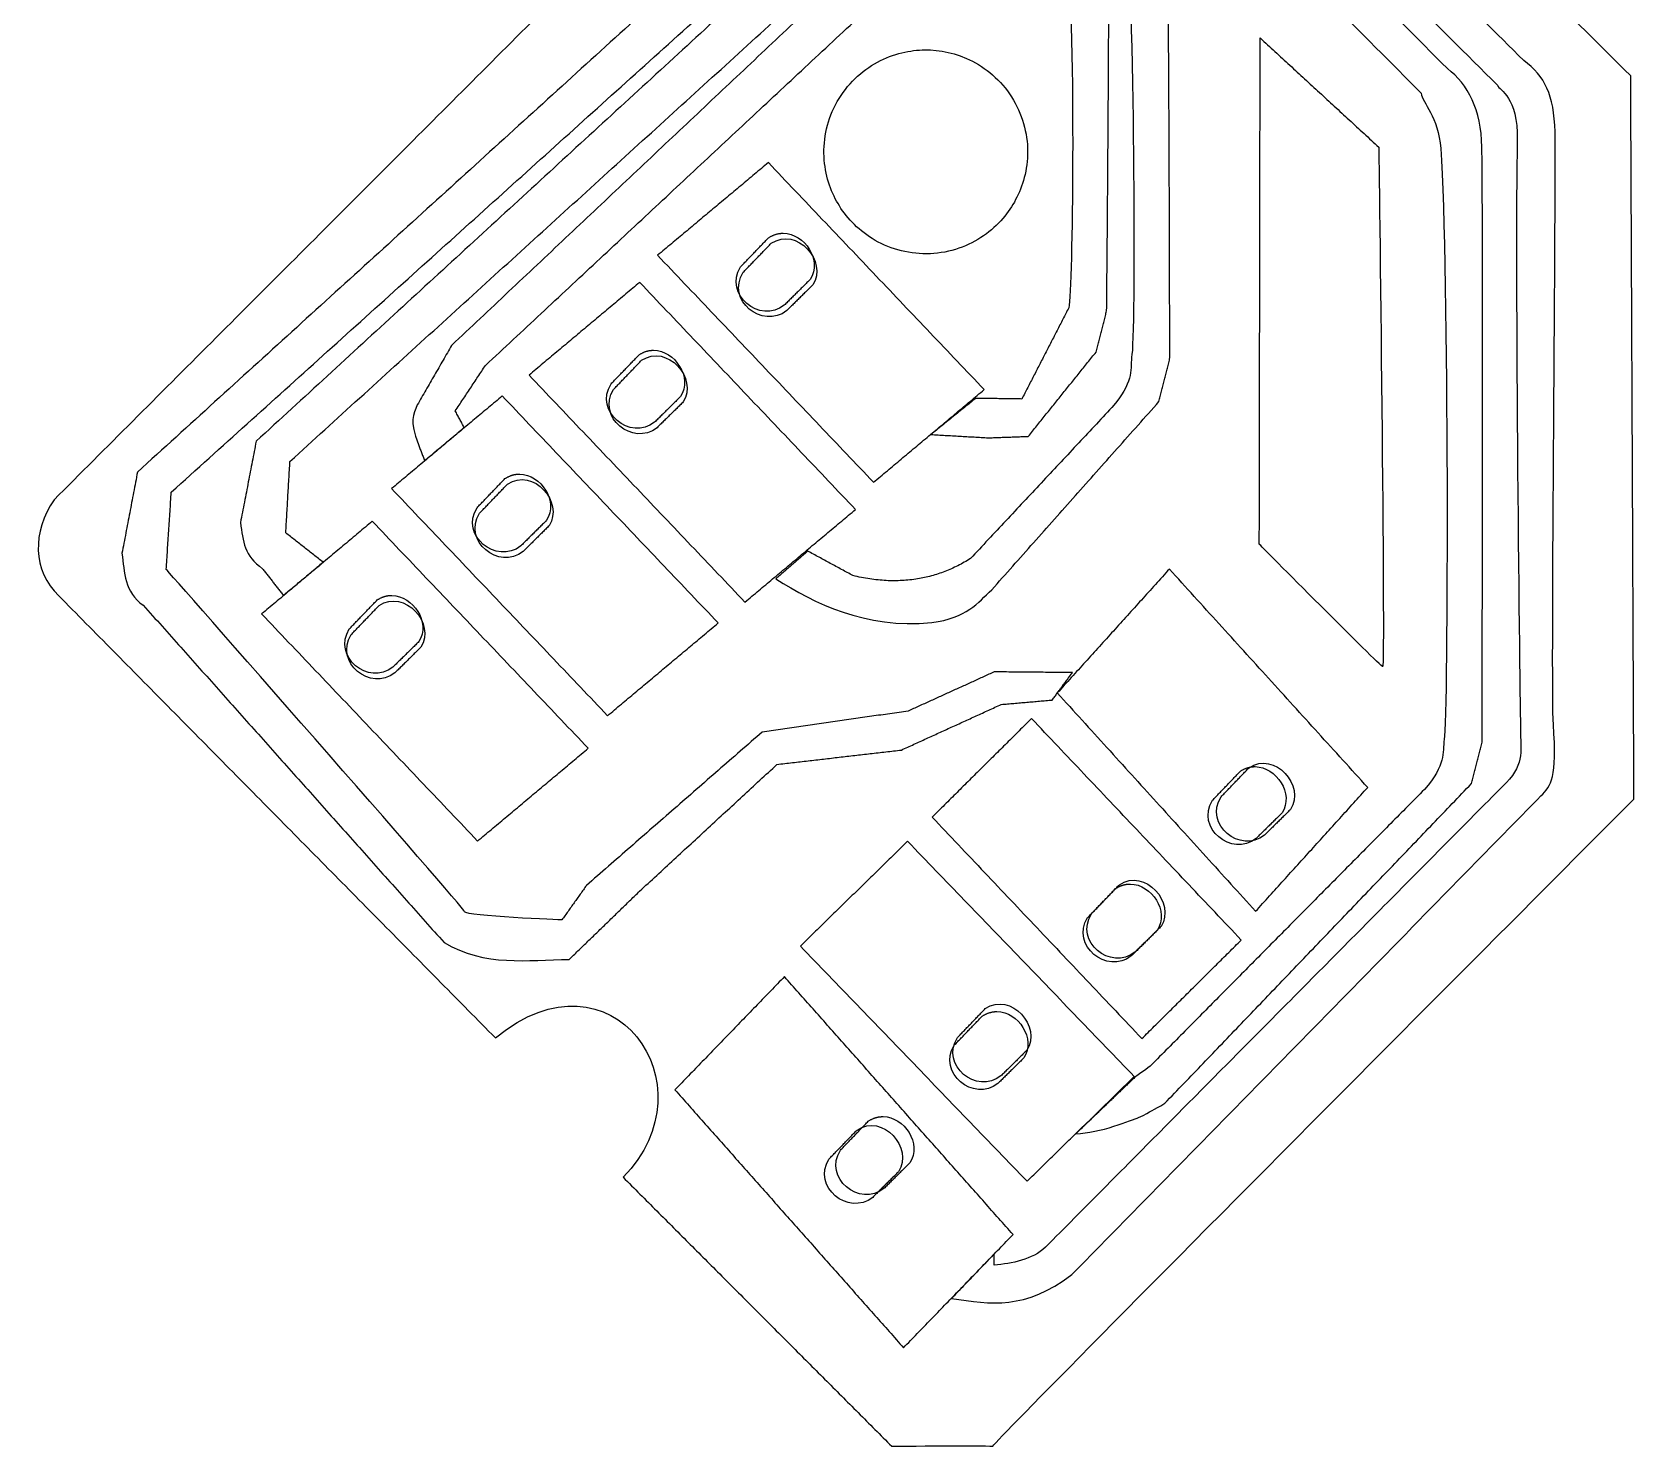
# Model space of a CAD drawing. Header units: millimetres. Extents: x 54 to 136.3, y -73.4 to -11.6.
# Drawn here: x 124.95 to 136.31, y -73.42 to -63.37 of the extents above; entities that cross this region are included whole.
import ezdxf

# ---------------------------------------------------------------- set-up
doc = ezdxf.new("R2010")
doc.units = ezdxf.units.MM
for name, color, linetype in [('Shape1015', 7, 'CONTINUOUS'), ('Shape1026', 7, 'CONTINUOUS'), ('Shape1027', 7, 'CONTINUOUS'), ('Shape1028', 7, 'CONTINUOUS'), ('Shape1029', 7, 'CONTINUOUS'), ('Shape1033', 7, 'CONTINUOUS'), ('Shape1034', 7, 'CONTINUOUS'), ('Shape1035', 7, 'CONTINUOUS'), ('Shape1036', 7, 'CONTINUOUS'), ('Shape1037', 7, 'CONTINUOUS'), ('Shape1038', 7, 'CONTINUOUS'), ('Shape1039', 7, 'CONTINUOUS'), ('Shape1040', 7, 'CONTINUOUS'), ('Shape1041', 7, 'CONTINUOUS'), ('Shape1042', 7, 'CONTINUOUS'), ('Shape1043', 7, 'CONTINUOUS'), ('Shape1044', 7, 'CONTINUOUS'), ('Shape1045', 7, 'CONTINUOUS'), ('Shape1046', 7, 'CONTINUOUS'), ('Shape1047', 7, 'CONTINUOUS'), ('Shape1048', 7, 'CONTINUOUS'), ('Shape1049', 7, 'CONTINUOUS'), ('Shape1050', 7, 'CONTINUOUS'), ('Shape1051', 7, 'CONTINUOUS'), ('Shape1052', 7, 'CONTINUOUS'), ('Shape1053', 7, 'CONTINUOUS'), ('Shape1054', 7, 'CONTINUOUS'), ('Shape1055', 7, 'CONTINUOUS'), ('Shape1056', 7, 'CONTINUOUS'), ('Shape1057', 7, 'CONTINUOUS'), ('Shape1058', 7, 'CONTINUOUS'), ('Shape1059', 7, 'CONTINUOUS'), ('Shape1060', 7, 'CONTINUOUS'), ('Shape1061', 7, 'CONTINUOUS'), ('Shape1062', 7, 'CONTINUOUS'), ('Shape1063', 7, 'CONTINUOUS'), ('Shape1064', 7, 'CONTINUOUS'), ('Shape333', 7, 'CONTINUOUS'), ('Shape334', 7, 'CONTINUOUS'), ('Shape335', 7, 'CONTINUOUS'), ('Shape336', 7, 'CONTINUOUS'), ('Shape337', 7, 'CONTINUOUS'), ('Shape338', 7, 'CONTINUOUS'), ('Shape339', 7, 'CONTINUOUS'), ('Shape340', 7, 'CONTINUOUS'), ('Shape341', 7, 'CONTINUOUS'), ('Shape342', 7, 'CONTINUOUS'), ('Shape343', 7, 'CONTINUOUS'), ('Shape344', 7, 'CONTINUOUS'), ('Shape345', 7, 'CONTINUOUS'), ('Shape346', 7, 'CONTINUOUS'), ('Shape347', 7, 'CONTINUOUS'), ('Shape348', 7, 'CONTINUOUS'), ('Shape349', 7, 'CONTINUOUS'), ('Shape350', 7, 'CONTINUOUS'), ('Shape351', 7, 'CONTINUOUS'), ('Shape352', 7, 'CONTINUOUS'), ('Shape392', 7, 'CONTINUOUS'), ('Shape393', 7, 'CONTINUOUS'), ('Shape394', 7, 'CONTINUOUS'), ('Shape395', 7, 'CONTINUOUS'), ('Shape396', 7, 'CONTINUOUS'), ('Shape397', 7, 'CONTINUOUS'), ('Shape398', 7, 'CONTINUOUS'), ('Shape399', 7, 'CONTINUOUS'), ('Shape440', 7, 'CONTINUOUS'), ('Shape441', 7, 'CONTINUOUS'), ('Shape442', 7, 'CONTINUOUS'), ('Shape443', 7, 'CONTINUOUS'), ('Shape444', 7, 'CONTINUOUS'), ('Shape445', 7, 'CONTINUOUS'), ('Shape446', 7, 'CONTINUOUS'), ('Shape447', 7, 'CONTINUOUS'), ('Shape507', 7, 'CONTINUOUS'), ('Shape508', 7, 'CONTINUOUS'), ('Shape509', 7, 'CONTINUOUS'), ('Shape510', 7, 'CONTINUOUS'), ('Shape511', 7, 'CONTINUOUS'), ('Shape512', 7, 'CONTINUOUS'), ('Shape513', 7, 'CONTINUOUS'), ('Shape514', 7, 'CONTINUOUS'), ('Shape515', 7, 'CONTINUOUS'), ('Shape558', 7, 'CONTINUOUS'), ('Shape559', 7, 'CONTINUOUS'), ('Shape560', 7, 'CONTINUOUS'), ('Shape561', 7, 'CONTINUOUS'), ('Shape562', 7, 'CONTINUOUS'), ('Shape563', 7, 'CONTINUOUS'), ('Shape564', 7, 'CONTINUOUS'), ('Shape565', 7, 'CONTINUOUS'), ('Shape566', 7, 'CONTINUOUS'), ('Shape567', 7, 'CONTINUOUS'), ('Shape568', 7, 'CONTINUOUS'), ('Shape613', 7, 'CONTINUOUS'), ('Shape614', 7, 'CONTINUOUS'), ('Shape615', 7, 'CONTINUOUS'), ('Shape616', 7, 'CONTINUOUS'), ('Shape617', 7, 'CONTINUOUS'), ('Shape618', 7, 'CONTINUOUS'), ('Shape619', 7, 'CONTINUOUS'), ('Shape620', 7, 'CONTINUOUS'), ('Shape621', 7, 'CONTINUOUS'), ('Shape622', 7, 'CONTINUOUS'), ('Shape623', 7, 'CONTINUOUS'), ('Shape624', 7, 'CONTINUOUS'), ('Shape625', 7, 'CONTINUOUS'), ('Shape626', 7, 'CONTINUOUS'), ('Shape627', 7, 'CONTINUOUS'), ('Shape671', 7, 'CONTINUOUS'), ('Shape672', 7, 'CONTINUOUS'), ('Shape673', 7, 'CONTINUOUS'), ('Shape674', 7, 'CONTINUOUS'), ('Shape675', 7, 'CONTINUOUS'), ('Shape676', 7, 'CONTINUOUS'), ('Shape677', 7, 'CONTINUOUS'), ('Shape678', 7, 'CONTINUOUS'), ('Shape679', 7, 'CONTINUOUS'), ('Shape680', 7, 'CONTINUOUS'), ('Shape681', 7, 'CONTINUOUS'), ('Shape682', 7, 'CONTINUOUS'), ('Shape683', 7, 'CONTINUOUS'), ('Shape684', 7, 'CONTINUOUS'), ('Shape843', 7, 'CONTINUOUS'), ('Shape844', 7, 'CONTINUOUS'), ('Shape845', 7, 'CONTINUOUS'), ('Shape846', 7, 'CONTINUOUS'), ('Shape847', 7, 'CONTINUOUS'), ('Shape848', 7, 'CONTINUOUS'), ('Shape849', 7, 'CONTINUOUS'), ('Shape850', 7, 'CONTINUOUS'), ('Shape851', 7, 'CONTINUOUS'), ('Shape852', 7, 'CONTINUOUS'), ('Shape853', 7, 'CONTINUOUS'), ('Shape854', 7, 'CONTINUOUS'), ('Shape855', 7, 'CONTINUOUS'), ('Shape856', 7, 'CONTINUOUS'), ('Shape857', 7, 'CONTINUOUS'), ('Shape858', 7, 'CONTINUOUS'), ('Shape859', 7, 'CONTINUOUS'), ('Shape860', 7, 'CONTINUOUS'), ('Shape861', 7, 'CONTINUOUS'), ('Shape862', 7, 'CONTINUOUS'), ('Shape863', 7, 'CONTINUOUS'), ('Shape864', 7, 'CONTINUOUS'), ('Shape865', 7, 'CONTINUOUS'), ('Shape866', 7, 'CONTINUOUS'), ('Shape867', 7, 'CONTINUOUS'), ('Shape868', 7, 'CONTINUOUS'), ('Shape869', 7, 'CONTINUOUS'), ('Shape870', 7, 'CONTINUOUS'), ('Shape871', 7, 'CONTINUOUS'), ('Shape872', 7, 'CONTINUOUS'), ('Shape873', 7, 'CONTINUOUS'), ('Shape874', 7, 'CONTINUOUS'), ('Shape875', 7, 'CONTINUOUS'), ('Shape876', 7, 'CONTINUOUS'), ('Shape877', 7, 'CONTINUOUS'), ('Shape878', 7, 'CONTINUOUS'), ('Shape879', 7, 'CONTINUOUS'), ('Shape880', 7, 'CONTINUOUS'), ('Shape881', 7, 'CONTINUOUS'), ('Shape882', 7, 'CONTINUOUS'), ('Shape883', 7, 'CONTINUOUS'), ('Shape884', 7, 'CONTINUOUS'), ('Shape885', 7, 'CONTINUOUS'), ('Shape886', 7, 'CONTINUOUS'), ('Shape887', 7, 'CONTINUOUS'), ('Shape888', 7, 'CONTINUOUS'), ('Shape889', 7, 'CONTINUOUS'), ('Shape890', 7, 'CONTINUOUS'), ('Shape891', 7, 'CONTINUOUS'), ('Shape892', 7, 'CONTINUOUS'), ('Shape893', 7, 'CONTINUOUS'), ('Shape894', 7, 'CONTINUOUS'), ('Shape895', 7, 'CONTINUOUS'), ('Shape896', 7, 'CONTINUOUS'), ('Shape897', 7, 'CONTINUOUS'), ('Shape898', 7, 'CONTINUOUS'), ('Shape899', 7, 'CONTINUOUS'), ('Shape900', 7, 'CONTINUOUS'), ('Shape901', 7, 'CONTINUOUS'), ('Shape902', 7, 'CONTINUOUS'), ('Shape903', 7, 'CONTINUOUS'), ('Shape904', 7, 'CONTINUOUS'), ('Shape905', 7, 'CONTINUOUS'), ('Shape906', 7, 'CONTINUOUS'), ('Shape907', 7, 'CONTINUOUS'), ('Shape908', 7, 'CONTINUOUS'), ('Shape909', 7, 'CONTINUOUS'), ('Shape910', 7, 'CONTINUOUS'), ('Shape911', 7, 'CONTINUOUS'), ('Shape912', 7, 'CONTINUOUS'), ('Shape913', 7, 'CONTINUOUS'), ('Shape914', 7, 'CONTINUOUS'), ('Shape915', 7, 'CONTINUOUS'), ('Shape916', 7, 'CONTINUOUS'), ('Shape917', 7, 'CONTINUOUS'), ('Shape918', 7, 'CONTINUOUS'), ('Shape984', 7, 'CONTINUOUS'), ('Shape985', 7, 'CONTINUOUS'), ('Shape986', 7, 'CONTINUOUS'), ('Shape987', 7, 'CONTINUOUS'), ('Shape988', 7, 'CONTINUOUS'), ('Shape989', 7, 'CONTINUOUS'), ('Shape990', 7, 'CONTINUOUS'), ('Shape991', 7, 'CONTINUOUS'), ('Shape992', 7, 'CONTINUOUS')]:
    doc.layers.add(name, color=color, linetype=linetype)

msp = doc.modelspace()

# ---------------------------------------------------------------- linework, layer by layer
at = {"layer": 'Shape1015'}
msp.add_open_spline([(131.281, -63.496), (131.177, -63.4967), (131.058, -63.5211), (130.944, -63.5824), (130.832, -63.6427), (130.727, -63.7415), (130.658, -63.8633), (130.589, -63.9845), (130.559, -64.1256), (130.565, -64.2537), (130.571, -64.3827), (130.611, -64.4973), (130.664, -64.5868), (130.717, -64.6766), (130.798, -64.7675), (130.907, -64.8352), (131.016, -64.9032), (131.154, -64.9449), (131.293, -64.9431), (131.432, -64.9425), (131.57, -64.8983), (131.677, -64.8284), (131.786, -64.7587), (131.865, -64.6664), (131.915, -64.5758), (131.966, -64.4853), (132.005, -64.37), (132.009, -64.2409), (132.013, -64.1127), (131.98, -63.9722), (131.909, -63.8522), (131.839, -63.7316), (131.732, -63.6348), (131.618, -63.5765), (131.504, -63.5172), (131.385, -63.4948), (131.281, -63.496)], degree=3, knots=[0, 0, 0, 0, 0.523599, 0.523599, 0.523599, 1.0472, 1.0472, 1.0472, 1.5708, 1.5708, 1.5708, 2.0944, 2.0944, 2.0944, 2.61799, 2.61799, 2.61799, 3.14159, 3.14159, 3.14159, 3.66519, 3.66519, 3.66519, 4.18879, 4.18879, 4.18879, 4.71239, 4.71239, 4.71239, 5.23599, 5.23599, 5.23599, 5.75959, 5.75959, 5.75959, 6.28319, 6.28319, 6.28319, 6.28319], dxfattribs=at)
at = {"layer": 'Shape1026'}
msp.add_open_spline([(133.659, -63.4114), (134.501, -64.1866)], degree=1, dxfattribs=at)
at = {"layer": 'Shape1027'}
msp.add_open_spline([(134.501, -64.1866), (134.501, -64.1866), (134.548, -67.8813), (134.528, -67.8736)], degree=3, dxfattribs=at)
at = {"layer": 'Shape1028'}
msp.add_open_spline([(134.528, -67.8736), (134.51, -67.8659), (133.653, -67.0043), (133.653, -67.0043)], degree=3, dxfattribs=at)
at = {"layer": 'Shape1029'}
msp.add_open_spline([(133.653, -67.0043), (133.659, -63.4114)], degree=1, dxfattribs=at)
at = {"layer": 'Shape1033'}
msp.add_open_spline([(129.072, -65.905), (129.27, -65.6989)], degree=1, dxfattribs=at)
at = {"layer": 'Shape1034'}
msp.add_open_spline([(129.27, -65.6989), (129.453, -65.5775), (129.672, -65.828), (129.566, -65.9947)], degree=3, dxfattribs=at)
at = {"layer": 'Shape1035'}
msp.add_open_spline([(129.566, -65.9947), (129.38, -66.177)], degree=1, dxfattribs=at)
at = {"layer": 'Shape1036'}
msp.add_open_spline([(129.38, -66.177), (129.208, -66.313), (128.949, -66.1018), (129.072, -65.905)], degree=3, dxfattribs=at)
at = {"layer": 'Shape1037'}
msp.add_open_spline([(129.991, -65.0745), (130.19, -64.8684)], degree=1, dxfattribs=at)
at = {"layer": 'Shape1038'}
msp.add_open_spline([(130.19, -64.8684), (130.373, -64.7469), (130.592, -64.9975), (130.485, -65.1641)], degree=3, dxfattribs=at)
at = {"layer": 'Shape1039'}
msp.add_open_spline([(130.485, -65.1641), (130.3, -65.3464)], degree=1, dxfattribs=at)
at = {"layer": 'Shape1040'}
msp.add_open_spline([(130.3, -65.3464), (130.128, -65.4824), (129.867, -65.2712), (129.991, -65.0745)], degree=3, dxfattribs=at)
at = {"layer": 'Shape1041'}
msp.add_open_spline([(128.121, -66.7836), (128.319, -66.5776)], degree=1, dxfattribs=at)
at = {"layer": 'Shape1042'}
msp.add_open_spline([(128.319, -66.5776), (128.503, -66.4561), (128.721, -66.7066), (128.614, -66.8734)], degree=3, dxfattribs=at)
at = {"layer": 'Shape1043'}
msp.add_open_spline([(128.614, -66.8734), (128.43, -67.0556)], degree=1, dxfattribs=at)
at = {"layer": 'Shape1044'}
msp.add_open_spline([(128.43, -67.0556), (128.258, -67.1916), (127.997, -66.9804), (128.121, -66.7836)], degree=3, dxfattribs=at)
at = {"layer": 'Shape1045'}
msp.add_open_spline([(127.21, -67.6453), (127.408, -67.4392)], degree=1, dxfattribs=at)
at = {"layer": 'Shape1046'}
msp.add_open_spline([(127.408, -67.4392), (127.592, -67.3178), (127.811, -67.5683), (127.704, -67.735)], degree=3, dxfattribs=at)
at = {"layer": 'Shape1047'}
msp.add_open_spline([(127.704, -67.735), (127.52, -67.9173)], degree=1, dxfattribs=at)
at = {"layer": 'Shape1048'}
msp.add_open_spline([(127.52, -67.9173), (127.348, -68.0533), (127.087, -67.8421), (127.21, -67.6453)], degree=3, dxfattribs=at)
at = {"layer": 'Shape1049'}
msp.add_open_spline([(132.462, -69.6267), (132.66, -69.4205)], degree=1, dxfattribs=at)
at = {"layer": 'Shape1050'}
msp.add_open_spline([(132.66, -69.4205), (132.844, -69.2991), (133.062, -69.5496), (132.956, -69.7163)], degree=3, dxfattribs=at)
at = {"layer": 'Shape1051'}
msp.add_open_spline([(132.956, -69.7163), (132.771, -69.8985)], degree=1, dxfattribs=at)
at = {"layer": 'Shape1052'}
msp.add_open_spline([(132.771, -69.8985), (132.599, -70.0346), (132.339, -69.8233), (132.462, -69.6267)], degree=3, dxfattribs=at)
at = {"layer": 'Shape1053'}
msp.add_open_spline([(133.382, -68.7961), (133.58, -68.59)], degree=1, dxfattribs=at)
at = {"layer": 'Shape1054'}
msp.add_open_spline([(133.58, -68.59), (133.763, -68.4686), (133.982, -68.7191), (133.875, -68.8857)], degree=3, dxfattribs=at)
at = {"layer": 'Shape1055'}
msp.add_open_spline([(133.875, -68.8857), (133.69, -69.0681)], degree=1, dxfattribs=at)
at = {"layer": 'Shape1056'}
msp.add_open_spline([(133.69, -69.0681), (133.518, -69.2041), (133.258, -68.9929), (133.382, -68.7961)], degree=3, dxfattribs=at)
at = {"layer": 'Shape1057'}
msp.add_open_spline([(131.511, -70.5053), (131.709, -70.2992)], degree=1, dxfattribs=at)
at = {"layer": 'Shape1058'}
msp.add_open_spline([(131.709, -70.2992), (131.893, -70.1777), (132.111, -70.4283), (132.004, -70.5949)], degree=3, dxfattribs=at)
at = {"layer": 'Shape1059'}
msp.add_open_spline([(132.004, -70.5949), (131.82, -70.7772)], degree=1, dxfattribs=at)
at = {"layer": 'Shape1060'}
msp.add_open_spline([(131.82, -70.7772), (131.648, -70.9132), (131.387, -70.702), (131.511, -70.5053)], degree=3, dxfattribs=at)
at = {"layer": 'Shape1061'}
msp.add_open_spline([(130.6, -71.367), (130.799, -71.1609)], degree=1, dxfattribs=at)
at = {"layer": 'Shape1062'}
msp.add_open_spline([(130.799, -71.1609), (130.982, -71.0394), (131.201, -71.29), (131.094, -71.4566)], degree=3, dxfattribs=at)
at = {"layer": 'Shape1063'}
msp.add_open_spline([(131.094, -71.4566), (130.91, -71.6389)], degree=1, dxfattribs=at)
at = {"layer": 'Shape1064'}
msp.add_open_spline([(130.91, -71.6389), (130.738, -71.7749), (130.477, -71.5637), (130.6, -71.367)], degree=3, dxfattribs=at)
at = {"layer": 'Shape333'}
msp.add_open_spline([(130.075, -62.5083), (125.694, -66.4922)], degree=1, dxfattribs=at)
at = {"layer": 'Shape334'}
msp.add_open_spline([(125.694, -66.4922), (125.584, -67.0683)], degree=1, dxfattribs=at)
at = {"layer": 'Shape335'}
msp.add_open_spline([(125.584, -67.0683), (125.601, -67.2039), (125.603, -67.3457), (125.735, -67.4364)], degree=3, dxfattribs=at)
at = {"layer": 'Shape336'}
msp.add_open_spline([(125.735, -67.4364), (127.869, -69.8306)], degree=1, dxfattribs=at)
at = {"layer": 'Shape337'}
msp.add_open_spline([(127.869, -69.8306), (128.161, -70.0034), (128.46, -69.9537), (128.757, -69.9505)], degree=3, dxfattribs=at)
at = {"layer": 'Shape338'}
msp.add_open_spline([(128.757, -69.9505), (129.256, -69.4667)], degree=1, dxfattribs=at)
at = {"layer": 'Shape339'}
msp.add_open_spline([(129.256, -69.4667), (130.231, -68.5666)], degree=1, dxfattribs=at)
at = {"layer": 'Shape340'}
msp.add_open_spline([(130.231, -68.5666), (131.114, -68.4643)], degree=1, dxfattribs=at)
at = {"layer": 'Shape341'}
msp.add_open_spline([(131.114, -68.4643), (131.822, -68.1411)], degree=1, dxfattribs=at)
at = {"layer": 'Shape342'}
msp.add_open_spline([(131.822, -68.1411), (132.184, -68.1096)], degree=1, dxfattribs=at)
at = {"layer": 'Shape343'}
msp.add_open_spline([(132.184, -68.1096), (132.327, -67.9149)], degree=1, dxfattribs=at)
at = {"layer": 'Shape344'}
msp.add_open_spline([(132.327, -67.9149), (131.773, -67.9098)], degree=1, dxfattribs=at)
at = {"layer": 'Shape345'}
msp.add_open_spline([(131.773, -67.9098), (131.162, -68.188)], degree=1, dxfattribs=at)
at = {"layer": 'Shape346'}
msp.add_open_spline([(131.162, -68.188), (130.126, -68.3368)], degree=1, dxfattribs=at)
at = {"layer": 'Shape347'}
msp.add_open_spline([(130.126, -68.3368), (128.879, -69.4256)], degree=1, dxfattribs=at)
at = {"layer": 'Shape348'}
msp.add_open_spline([(128.879, -69.4256), (128.705, -69.6706)], degree=1, dxfattribs=at)
at = {"layer": 'Shape349'}
msp.add_open_spline([(128.705, -69.6706), (128.705, -69.6706), (128.021, -69.6423), (128.015, -69.6122)], degree=3, dxfattribs=at)
at = {"layer": 'Shape350'}
msp.add_open_spline([(128.015, -69.6122), (128.009, -69.5819), (125.898, -67.1824), (125.898, -67.1824)], degree=3, dxfattribs=at)
at = {"layer": 'Shape351'}
msp.add_open_spline([(125.898, -67.1824), (125.934, -66.6346)], degree=1, dxfattribs=at)
at = {"layer": 'Shape352'}
msp.add_open_spline([(125.934, -66.6346), (130.234, -62.758)], degree=1, dxfattribs=at)
at = {"layer": 'Shape392'}
msp.add_open_spline([(130.57, -62.5693), (126.536, -66.2735)], degree=1, dxfattribs=at)
at = {"layer": 'Shape393'}
msp.add_open_spline([(126.536, -66.2735), (126.425, -66.8497)], degree=1, dxfattribs=at)
at = {"layer": 'Shape394'}
msp.add_open_spline([(126.425, -66.8497), (126.443, -66.9852), (126.451, -67.087), (126.582, -67.1776)], degree=3, dxfattribs=at)
at = {"layer": 'Shape395'}
msp.add_open_spline([(126.582, -67.1776), (126.729, -67.3672)], degree=1, dxfattribs=at)
at = {"layer": 'Shape396'}
msp.add_open_spline([(126.729, -67.3672), (127.011, -67.1319)], degree=1, dxfattribs=at)
at = {"layer": 'Shape397'}
msp.add_open_spline([(127.011, -67.1319), (126.746, -66.9236)], degree=1, dxfattribs=at)
at = {"layer": 'Shape398'}
msp.add_open_spline([(126.746, -66.9236), (126.776, -66.416)], degree=1, dxfattribs=at)
at = {"layer": 'Shape399'}
msp.add_open_spline([(126.776, -66.416), (130.73, -62.8191)], degree=1, dxfattribs=at)
at = {"layer": 'Shape440'}
msp.add_open_spline([(131.157, -62.5436), (127.923, -65.5927)], degree=1, dxfattribs=at)
at = {"layer": 'Shape441'}
msp.add_open_spline([(127.923, -65.5927), (127.679, -66.0153)], degree=1, dxfattribs=at)
at = {"layer": 'Shape442'}
msp.add_open_spline([(127.679, -66.0153), (127.65, -66.0867), (127.621, -66.1234), (127.687, -66.2974)], degree=3, dxfattribs=at)
at = {"layer": 'Shape443'}
msp.add_open_spline([(127.687, -66.2974), (127.731, -66.4107)], degree=1, dxfattribs=at)
at = {"layer": 'Shape444'}
msp.add_open_spline([(127.731, -66.4107), (128.012, -66.1755)], degree=1, dxfattribs=at)
at = {"layer": 'Shape445'}
msp.add_open_spline([(128.012, -66.1755), (127.949, -66.0579)], degree=1, dxfattribs=at)
at = {"layer": 'Shape446'}
msp.add_open_spline([(127.949, -66.0579), (128.163, -65.7353)], degree=1, dxfattribs=at)
at = {"layer": 'Shape447'}
msp.add_open_spline([(128.163, -65.7353), (131.316, -62.7933)], degree=1, dxfattribs=at)
at = {"layer": 'Shape507'}
msp.add_open_spline([(132.292, -62.6911), (132.349, -63.5125), (132.33, -65.18), (132.301, -65.326)], degree=3, dxfattribs=at)
at = {"layer": 'Shape508'}
msp.add_open_spline([(132.301, -65.326), (131.968, -65.9735)], degree=1, dxfattribs=at)
at = {"layer": 'Shape509'}
msp.add_open_spline([(131.968, -65.9735), (131.641, -65.9689)], degree=1, dxfattribs=at)
at = {"layer": 'Shape510'}
msp.add_open_spline([(131.641, -65.9689), (131.323, -66.2256)], degree=1, dxfattribs=at)
at = {"layer": 'Shape511'}
msp.add_open_spline([(131.323, -66.2256), (131.731, -66.2489)], degree=1, dxfattribs=at)
at = {"layer": 'Shape512'}
msp.add_open_spline([(131.731, -66.2489), (132.014, -66.2387)], degree=1, dxfattribs=at)
at = {"layer": 'Shape513'}
msp.add_open_spline([(132.014, -66.2387), (132.495, -65.6402)], degree=1, dxfattribs=at)
at = {"layer": 'Shape514'}
msp.add_open_spline([(132.495, -65.6402), (132.57, -65.3469)], degree=1, dxfattribs=at)
at = {"layer": 'Shape515'}
msp.add_open_spline([(132.57, -65.3469), (132.572, -65.1431), (132.592, -62.9161), (132.583, -62.6799)], degree=3, dxfattribs=at)
at = {"layer": 'Shape558'}
msp.add_open_spline([(132.71, -62.5385), (132.768, -63.3599), (132.777, -65.5316), (132.747, -65.6775)], degree=3, dxfattribs=at)
at = {"layer": 'Shape559'}
msp.add_open_spline([(132.747, -65.6775), (132.738, -65.7762), (132.761, -65.8568), (132.607, -66.034)], degree=3, dxfattribs=at)
at = {"layer": 'Shape560'}
msp.add_open_spline([(132.607, -66.034), (131.604, -67.1053)], degree=1, dxfattribs=at)
at = {"layer": 'Shape561'}
msp.add_open_spline([(131.604, -67.1053), (131.234, -67.3396), (130.77, -67.2268)], degree=2, dxfattribs=at)
at = {"layer": 'Shape562'}
msp.add_open_spline([(130.77, -67.2268), (130.449, -67.0528)], degree=1, dxfattribs=at)
at = {"layer": 'Shape563'}
msp.add_open_spline([(130.449, -67.0528), (130.223, -67.2497)], degree=1, dxfattribs=at)
at = {"layer": 'Shape564'}
msp.add_open_spline([(130.223, -67.2497), (130.497, -67.4223), (130.852, -67.6057), (131.329, -67.5603)], degree=3, dxfattribs=at)
at = {"layer": 'Shape565'}
msp.add_open_spline([(131.329, -67.5603), (131.582, -67.5258), (131.653, -67.4208), (131.755, -67.3271)], degree=3, dxfattribs=at)
at = {"layer": 'Shape566'}
msp.add_open_spline([(131.755, -67.3271), (132.941, -65.9917)], degree=1, dxfattribs=at)
at = {"layer": 'Shape567'}
msp.add_open_spline([(132.941, -65.9917), (133.017, -65.6985)], degree=1, dxfattribs=at)
at = {"layer": 'Shape568'}
msp.add_open_spline([(133.017, -65.6985), (133.019, -65.4946), (133.01, -62.7636), (133.001, -62.5274)], degree=3, dxfattribs=at)
at = {"layer": 'Shape613'}
msp.add_open_spline([(129.641, -58.599), (134.801, -63.8034)], degree=1, dxfattribs=at)
at = {"layer": 'Shape614'}
msp.add_open_spline([(134.801, -63.8034), (134.81, -63.8702), (134.925, -63.9714), (134.94, -64.1963)], degree=3, dxfattribs=at)
at = {"layer": 'Shape615'}
msp.add_open_spline([(134.94, -64.1963), (134.998, -65.0177), (134.993, -68.2424), (134.964, -68.3883)], degree=3, dxfattribs=at)
at = {"layer": 'Shape616'}
msp.add_open_spline([(134.964, -68.3883), (134.954, -68.487), (134.978, -68.5675), (134.824, -68.7448)], degree=3, dxfattribs=at)
at = {"layer": 'Shape617'}
msp.add_open_spline([(134.824, -68.7448), (132.916, -70.6705)], degree=1, dxfattribs=at)
at = {"layer": 'Shape618'}
msp.add_open_spline([(132.916, -70.6705), (132.857, -70.7324), (132.841, -70.7325), (132.768, -70.7888)], degree=3, dxfattribs=at)
at = {"layer": 'Shape619'}
msp.add_open_spline([(132.768, -70.7888), (132.57, -70.9787)], degree=1, dxfattribs=at)
at = {"layer": 'Shape620'}
msp.add_open_spline([(132.57, -70.9787), (132.352, -71.1869)], degree=1, dxfattribs=at)
at = {"layer": 'Shape621'}
msp.add_open_spline([(132.352, -71.1869), (132.518, -71.1848), (132.752, -71.088), (132.796, -71.0731)], degree=3, dxfattribs=at)
at = {"layer": 'Shape622'}
msp.add_open_spline([(132.796, -71.0731), (132.895, -71.0244), (132.893, -71.0222), (132.983, -70.9715)], degree=3, dxfattribs=at)
at = {"layer": 'Shape623'}
msp.add_open_spline([(132.983, -70.9715), (135.158, -68.7025)], degree=1, dxfattribs=at)
at = {"layer": 'Shape624'}
msp.add_open_spline([(135.158, -68.7025), (135.233, -68.4092)], degree=1, dxfattribs=at)
at = {"layer": 'Shape625'}
msp.add_open_spline([(135.233, -68.4092), (135.235, -68.2054), (135.241, -64.4214), (135.232, -64.1852)], degree=3, dxfattribs=at)
at = {"layer": 'Shape626'}
msp.add_open_spline([(135.232, -64.1852), (135.226, -63.92), (135.136, -63.7422), (134.987, -63.6285)], degree=3, dxfattribs=at)
at = {"layer": 'Shape627'}
msp.add_open_spline([(134.987, -63.6285), (129.834, -58.4305)], degree=1, dxfattribs=at)
at = {"layer": 'Shape671'}
msp.add_open_spline([(130.011, -58.4478), (135.342, -63.7462)], degree=1, dxfattribs=at)
at = {"layer": 'Shape672'}
msp.add_open_spline([(135.342, -63.7462), (135.358, -63.7872), (135.489, -63.8239), (135.483, -64.1391)], degree=3, dxfattribs=at)
at = {"layer": 'Shape673'}
msp.add_open_spline([(135.483, -64.1391), (135.464, -64.9624), (135.502, -68.1428), (135.506, -68.3312)], degree=3, dxfattribs=at)
at = {"layer": 'Shape674'}
msp.add_open_spline([(135.506, -68.3312), (135.506, -68.4442), (135.538, -68.5616), (135.406, -68.6952)], degree=3, dxfattribs=at)
at = {"layer": 'Shape675'}
msp.add_open_spline([(135.406, -68.6952), (132.136, -71.9926)], degree=1, dxfattribs=at)
at = {"layer": 'Shape676'}
msp.add_open_spline([(132.136, -71.9926), (132.043, -72.0813), (131.896, -72.1089), (131.773, -72.119)], degree=3, dxfattribs=at)
at = {"layer": 'Shape677'}
msp.add_open_spline([(131.773, -72.119), (131.773, -72.0403)], degree=1, dxfattribs=at)
at = {"layer": 'Shape678'}
msp.add_open_spline([(131.773, -72.0403), (131.47, -72.3567)], degree=1, dxfattribs=at)
at = {"layer": 'Shape679'}
msp.add_open_spline([(131.47, -72.3567), (131.752, -72.3979), (131.988, -72.4397), (132.323, -72.1872)], degree=3, dxfattribs=at)
at = {"layer": 'Shape680'}
msp.add_open_spline([(132.323, -72.1872), (135.651, -68.7905)], degree=1, dxfattribs=at)
at = {"layer": 'Shape681'}
msp.add_open_spline([(135.651, -68.7905), (135.723, -68.7161), (135.768, -68.6642), (135.739, -68.2828)], degree=3, dxfattribs=at)
at = {"layer": 'Shape682'}
msp.add_open_spline([(135.739, -68.2828), (135.721, -68.0138), (135.76, -64.3136), (135.751, -64.0774)], degree=3, dxfattribs=at)
at = {"layer": 'Shape683'}
msp.add_open_spline([(135.751, -64.0774), (135.745, -63.8122), (135.679, -63.6851), (135.529, -63.5713)], degree=3, dxfattribs=at)
at = {"layer": 'Shape684'}
msp.add_open_spline([(135.529, -63.5713), (130.836, -58.9101)], degree=1, dxfattribs=at)
at = {"layer": 'Shape843'}
msp.add_open_spline([(127.36, -66.8413), (126.575, -67.4989)], degree=1, dxfattribs=at)
at = {"layer": 'Shape844'}
msp.add_open_spline([(126.575, -67.4989), (128.107, -69.1101)], degree=1, dxfattribs=at)
at = {"layer": 'Shape845'}
msp.add_open_spline([(128.107, -69.1101), (128.892, -68.4521)], degree=1, dxfattribs=at)
at = {"layer": 'Shape846'}
msp.add_open_spline([(128.892, -68.4521), (127.36, -66.8413)], degree=1, dxfattribs=at)
at = {"layer": 'Shape847'}
msp.add_open_spline([(127.499, -67.3672), (127.649, -67.3688), (127.776, -67.5593), (127.691, -67.6947)], degree=3, dxfattribs=at)
at = {"layer": 'Shape848'}
msp.add_open_spline([(127.691, -67.6947), (127.505, -67.8772)], degree=1, dxfattribs=at)
at = {"layer": 'Shape849'}
msp.add_open_spline([(127.505, -67.8772), (127.333, -68.0132), (127.074, -67.8017), (127.197, -67.605)], degree=3, dxfattribs=at)
at = {"layer": 'Shape850'}
msp.add_open_spline([(127.197, -67.605), (127.395, -67.3992)], degree=1, dxfattribs=at)
at = {"layer": 'Shape851'}
msp.add_open_spline([(127.395, -67.3992), (127.447, -67.3658), (127.499, -67.3672)], degree=2, dxfattribs=at)
at = {"layer": 'Shape852'}
msp.add_open_spline([(127.499, -67.3672), (127.499, -67.3672)], degree=1, dxfattribs=at)
at = {"layer": 'Shape853'}
msp.add_open_spline([(128.282, -65.9521), (127.497, -66.6096)], degree=1, dxfattribs=at)
at = {"layer": 'Shape854'}
msp.add_open_spline([(127.497, -66.6096), (129.029, -68.2208)], degree=1, dxfattribs=at)
at = {"layer": 'Shape855'}
msp.add_open_spline([(129.029, -68.2208), (129.814, -67.5628)], degree=1, dxfattribs=at)
at = {"layer": 'Shape856'}
msp.add_open_spline([(129.814, -67.5628), (128.282, -65.9521)], degree=1, dxfattribs=at)
at = {"layer": 'Shape857'}
msp.add_open_spline([(128.406, -66.5065), (128.555, -66.5082), (128.683, -66.6985), (128.597, -66.834)], degree=3, dxfattribs=at)
at = {"layer": 'Shape858'}
msp.add_open_spline([(128.597, -66.834), (128.413, -67.0164)], degree=1, dxfattribs=at)
at = {"layer": 'Shape859'}
msp.add_open_spline([(128.413, -67.0164), (128.24, -67.1525), (127.98, -66.9416), (128.103, -66.7448)], degree=3, dxfattribs=at)
at = {"layer": 'Shape860'}
msp.add_open_spline([(128.103, -66.7448), (128.301, -66.5384)], degree=1, dxfattribs=at)
at = {"layer": 'Shape861'}
msp.add_open_spline([(128.301, -66.5384), (128.353, -66.505), (128.406, -66.5065)], degree=2, dxfattribs=at)
at = {"layer": 'Shape862'}
msp.add_open_spline([(128.406, -66.5065), (128.406, -66.5065)], degree=1, dxfattribs=at)
at = {"layer": 'Shape863'}
msp.add_open_spline([(129.257, -65.146), (128.472, -65.8041)], degree=1, dxfattribs=at)
at = {"layer": 'Shape864'}
msp.add_open_spline([(128.472, -65.8041), (130.004, -67.4148)], degree=1, dxfattribs=at)
at = {"layer": 'Shape865'}
msp.add_open_spline([(130.004, -67.4148), (130.788, -66.7572)], degree=1, dxfattribs=at)
at = {"layer": 'Shape866'}
msp.add_open_spline([(130.788, -66.7572), (129.257, -65.146)], degree=1, dxfattribs=at)
at = {"layer": 'Shape867'}
msp.add_open_spline([(129.356, -65.6278), (129.506, -65.6294), (129.634, -65.8204), (129.547, -65.9559)], degree=3, dxfattribs=at)
at = {"layer": 'Shape868'}
msp.add_open_spline([(129.547, -65.9559), (129.363, -66.1378)], degree=1, dxfattribs=at)
at = {"layer": 'Shape869'}
msp.add_open_spline([(129.363, -66.1378), (129.191, -66.2738), (128.93, -66.0629), (129.054, -65.8661)], degree=3, dxfattribs=at)
at = {"layer": 'Shape870'}
msp.add_open_spline([(129.054, -65.8661), (129.253, -65.6598)], degree=1, dxfattribs=at)
at = {"layer": 'Shape871'}
msp.add_open_spline([(129.253, -65.6598), (129.304, -65.6264), (129.356, -65.6278)], degree=2, dxfattribs=at)
at = {"layer": 'Shape872'}
msp.add_open_spline([(129.356, -65.6278), (129.356, -65.6278)], degree=1, dxfattribs=at)
at = {"layer": 'Shape873'}
msp.add_open_spline([(130.17, -64.2961), (129.384, -64.9537)], degree=1, dxfattribs=at)
at = {"layer": 'Shape874'}
msp.add_open_spline([(129.384, -64.9537), (130.916, -66.5644)], degree=1, dxfattribs=at)
at = {"layer": 'Shape875'}
msp.add_open_spline([(130.916, -66.5644), (131.701, -65.9068)], degree=1, dxfattribs=at)
at = {"layer": 'Shape876'}
msp.add_open_spline([(131.701, -65.9068), (130.17, -64.2961)], degree=1, dxfattribs=at)
at = {"layer": 'Shape877'}
msp.add_open_spline([(130.276, -64.7975), (130.426, -64.7992), (130.554, -64.9895), (130.467, -65.125)], degree=3, dxfattribs=at)
at = {"layer": 'Shape878'}
msp.add_open_spline([(130.467, -65.125), (130.283, -65.3074)], degree=1, dxfattribs=at)
at = {"layer": 'Shape879'}
msp.add_open_spline([(130.283, -65.3074), (130.111, -65.4435), (129.85, -65.2321), (129.973, -65.0353)], degree=3, dxfattribs=at)
at = {"layer": 'Shape880'}
msp.add_open_spline([(129.973, -65.0353), (130.171, -64.8294)], degree=1, dxfattribs=at)
at = {"layer": 'Shape881'}
msp.add_open_spline([(130.171, -64.8294), (130.224, -64.796), (130.276, -64.7975)], degree=2, dxfattribs=at)
at = {"layer": 'Shape882'}
msp.add_open_spline([(130.276, -64.7975), (130.276, -64.7975)], degree=1, dxfattribs=at)
at = {"layer": 'Shape883'}
msp.add_open_spline([(130.284, -70.0727), (129.507, -70.8759)], degree=1, dxfattribs=at)
at = {"layer": 'Shape884'}
msp.add_open_spline([(129.507, -70.8759), (131.129, -72.706)], degree=1, dxfattribs=at)
at = {"layer": 'Shape885'}
msp.add_open_spline([(131.129, -72.706), (131.906, -71.9028)], degree=1, dxfattribs=at)
at = {"layer": 'Shape886'}
msp.add_open_spline([(131.906, -71.9028), (130.284, -70.0727)], degree=1, dxfattribs=at)
at = {"layer": 'Shape887'}
msp.add_open_spline([(130.984, -71.066), (131.134, -71.0676), (131.261, -71.2585), (131.174, -71.394)], degree=3, dxfattribs=at)
at = {"layer": 'Shape888'}
msp.add_open_spline([(131.174, -71.394), (130.99, -71.5759)], degree=1, dxfattribs=at)
at = {"layer": 'Shape889'}
msp.add_open_spline([(130.99, -71.5759), (130.817, -71.712), (130.557, -71.5011), (130.681, -71.3043)], degree=3, dxfattribs=at)
at = {"layer": 'Shape890'}
msp.add_open_spline([(130.681, -71.3043), (130.879, -71.0979)], degree=1, dxfattribs=at)
at = {"layer": 'Shape891'}
msp.add_open_spline([(130.879, -71.0979), (130.932, -71.0645), (130.984, -71.066)], degree=2, dxfattribs=at)
at = {"layer": 'Shape892'}
msp.add_open_spline([(131.158, -69.1123), (130.397, -69.8554)], degree=1, dxfattribs=at)
at = {"layer": 'Shape893'}
msp.add_open_spline([(130.397, -69.8554), (132.005, -71.5244)], degree=1, dxfattribs=at)
at = {"layer": 'Shape894'}
msp.add_open_spline([(132.005, -71.5244), (132.766, -70.7812)], degree=1, dxfattribs=at)
at = {"layer": 'Shape895'}
msp.add_open_spline([(132.766, -70.7812), (131.158, -69.1123)], degree=1, dxfattribs=at)
at = {"layer": 'Shape896'}
msp.add_open_spline([(131.792, -70.3206), (131.942, -70.3223), (132.07, -70.5132), (131.983, -70.6486)], degree=3, dxfattribs=at)
at = {"layer": 'Shape897'}
msp.add_open_spline([(131.983, -70.6486), (131.799, -70.8306)], degree=1, dxfattribs=at)
at = {"layer": 'Shape898'}
msp.add_open_spline([(131.799, -70.8306), (131.627, -70.9666), (131.366, -70.7557), (131.489, -70.5589)], degree=3, dxfattribs=at)
at = {"layer": 'Shape899'}
msp.add_open_spline([(131.489, -70.5589), (131.687, -70.353)], degree=1, dxfattribs=at)
at = {"layer": 'Shape900'}
msp.add_open_spline([(131.687, -70.353), (131.74, -70.3195), (131.792, -70.3206)], degree=2, dxfattribs=at)
at = {"layer": 'Shape901'}
msp.add_open_spline([(132.037, -68.2409), (131.332, -68.9406)], degree=1, dxfattribs=at)
at = {"layer": 'Shape902'}
msp.add_open_spline([(131.332, -68.9406), (132.82, -70.5124)], degree=1, dxfattribs=at)
at = {"layer": 'Shape903'}
msp.add_open_spline([(132.82, -70.5124), (133.525, -69.8127)], degree=1, dxfattribs=at)
at = {"layer": 'Shape904'}
msp.add_open_spline([(133.525, -69.8127), (132.037, -68.2409)], degree=1, dxfattribs=at)
at = {"layer": 'Shape905'}
msp.add_open_spline([(132.738, -69.4155), (132.888, -69.4171), (133.016, -69.6081), (132.93, -69.7435)], degree=3, dxfattribs=at)
at = {"layer": 'Shape906'}
msp.add_open_spline([(132.93, -69.7435), (132.745, -69.926)], degree=1, dxfattribs=at)
at = {"layer": 'Shape907'}
msp.add_open_spline([(132.745, -69.926), (132.573, -70.062), (132.312, -69.8506), (132.435, -69.6538)], degree=3, dxfattribs=at)
at = {"layer": 'Shape908'}
msp.add_open_spline([(132.435, -69.6538), (132.633, -69.4479)], degree=1, dxfattribs=at)
at = {"layer": 'Shape909'}
msp.add_open_spline([(132.633, -69.4479), (132.686, -69.4144), (132.738, -69.4155)], degree=2, dxfattribs=at)
at = {"layer": 'Shape910'}
msp.add_open_spline([(133.015, -67.1802), (132.22, -68.0595)], degree=1, dxfattribs=at)
at = {"layer": 'Shape911'}
msp.add_open_spline([(132.22, -68.0595), (133.627, -69.6089)], degree=1, dxfattribs=at)
at = {"layer": 'Shape912'}
msp.add_open_spline([(133.627, -69.6089), (134.422, -68.73)], degree=1, dxfattribs=at)
at = {"layer": 'Shape913'}
msp.add_open_spline([(134.422, -68.73), (133.015, -67.1802)], degree=1, dxfattribs=at)
at = {"layer": 'Shape914'}
msp.add_open_spline([(133.624, -68.5825), (133.773, -68.5842), (133.901, -68.7751), (133.815, -68.9106)], degree=3, dxfattribs=at)
at = {"layer": 'Shape915'}
msp.add_open_spline([(133.815, -68.9106), (133.63, -69.0925)], degree=1, dxfattribs=at)
at = {"layer": 'Shape916'}
msp.add_open_spline([(133.63, -69.0925), (133.458, -69.2285), (133.198, -69.0176), (133.321, -68.8208)], degree=3, dxfattribs=at)
at = {"layer": 'Shape917'}
msp.add_open_spline([(133.321, -68.8208), (133.519, -68.6145)], degree=1, dxfattribs=at)
at = {"layer": 'Shape918'}
msp.add_open_spline([(133.519, -68.6145), (133.572, -68.5811), (133.624, -68.5825)], degree=2, dxfattribs=at)
at = {"layer": 'Shape984'}
msp.add_open_spline([(129.568, -62.2187), (125.102, -66.6892)], degree=1, dxfattribs=at)
at = {"layer": 'Shape985'}
msp.add_open_spline([(125.102, -66.6892), (124.946, -66.9134), (124.95, -67.194), (125.135, -67.3693)], degree=3, dxfattribs=at)
at = {"layer": 'Shape986'}
msp.add_open_spline([(125.135, -67.3693), (128.234, -70.5079)], degree=1, dxfattribs=at)
at = {"layer": 'Shape987'}
msp.add_open_spline([(128.234, -70.5079), (129.059, -69.8246), (129.781, -70.8406), (129.14, -71.4966)], degree=3, dxfattribs=at)
at = {"layer": 'Shape988'}
msp.add_open_spline([(129.14, -71.4966), (131.045, -73.4051)], degree=1, dxfattribs=at)
at = {"layer": 'Shape989'}
msp.add_open_spline([(131.045, -73.4051), (131.045, -73.4051), (131.8, -73.3963), (131.761, -73.4068)], degree=3, dxfattribs=at)
at = {"layer": 'Shape990'}
msp.add_open_spline([(131.761, -73.4068), (131.721, -73.4173), (136.311, -68.8123), (136.311, -68.8123)], degree=3, dxfattribs=at)
at = {"layer": 'Shape991'}
msp.add_open_spline([(136.311, -68.8123), (136.288, -63.6801)], degree=1, dxfattribs=at)
at = {"layer": 'Shape992'}
msp.add_open_spline([(136.288, -63.6801), (130.487, -57.9308)], degree=1, dxfattribs=at)

doc.saveas('drawing.dxf')
